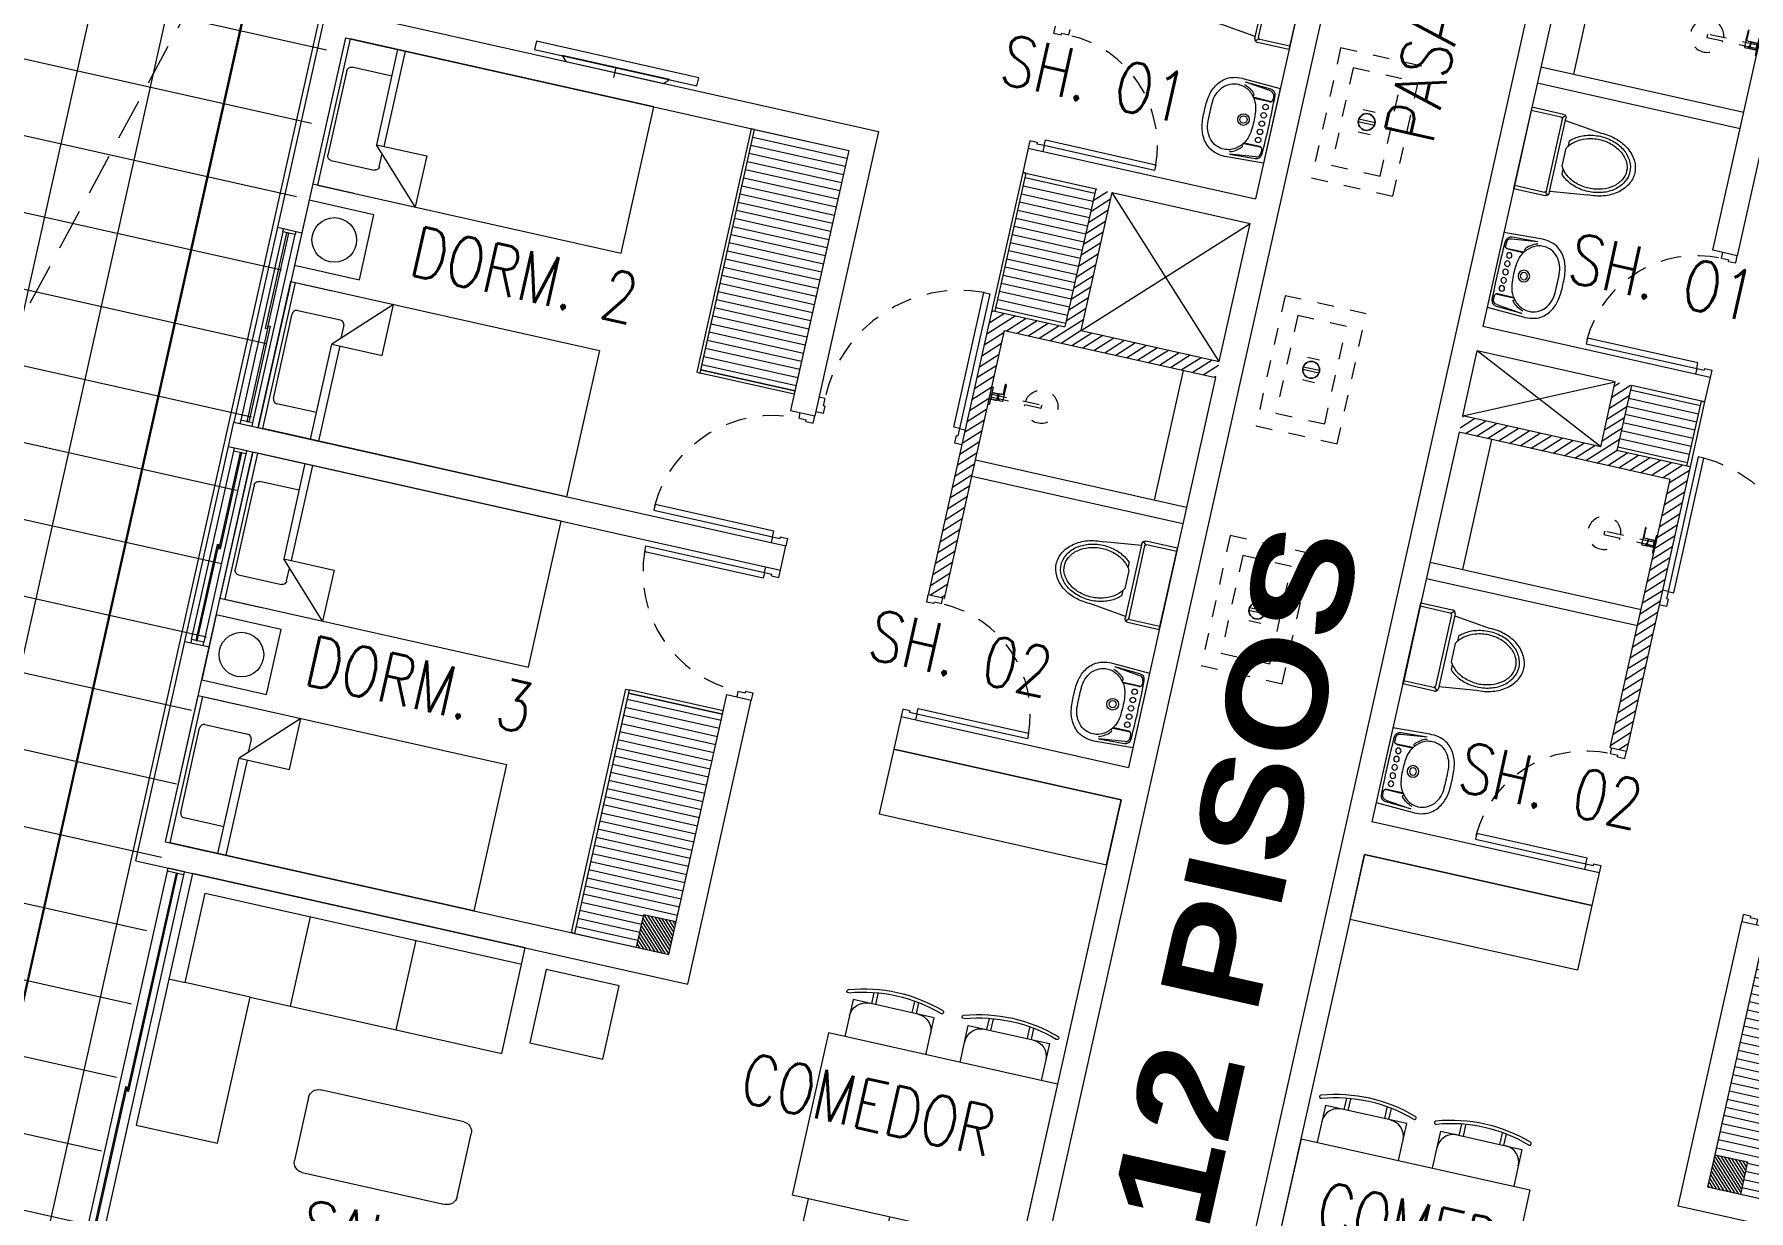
# Model space of a CAD drawing. Header units: millimetres. Extents: x 2471 to 2909, y 1327 to 1568.
# Drawn here: x 2619.27 to 2629.57, y 1478.36 to 1485.43 of the extents above; entities that cross this region are included whole.
import ezdxf
from ezdxf.xclip import XClip

# ---------------------------------------------------------------- set-up
doc = ezdxf.new("R2010")
doc.units = ezdxf.units.MM
doc.header["$XCLIPFRAME"] = 2
doc.set_wipeout_variables(frame=1)
for name, pattern in [('ACAD_ISO07W100', [3, 0, -3]), ('HIDDEN', [0.375, 0.25, -0.125]), ('HIDDEN2', [0.1875, 0.125, -0.0625])]:
    doc.linetypes.add(name, pattern=pattern)
doc.layers.get('0').update_dxf_attribs({"color": 251, "lineweight": 9})
for name, color, linetype, lineweight in [('A-ESTRUCTURA-HATCH', 251, 'Continuous', 13), ('A-HATCH', 251, 'Continuous', 13), ('A-LINEAS', 251, 'Continuous', 13), ('A-MOBILIARIO', 251, 'Continuous', 13), ('A-MURO BAJO', 251, 'Continuous', 13), ('A-MUROS', 251, 'Continuous', 13), ('A-PROYECCIONES', 251, 'HIDDEN', 13), ('A-SANITARIOS', 251, 'Continuous', 13), ('A_30_DispositivosSanit', 251, 'Continuous', 13), ('A_50_TextoAmbiente', 251, 'Continuous', 13), ('A_50_TextoSubtitulos', 251, 'Continuous', 13), ('DLP_MOBILIARIO FIJO', 251, 'Continuous', 13), ('DLP_MURO BAJO', 251, 'Continuous', 13)]:
    doc.layers.add(name, color=color, linetype=linetype, lineweight=lineweight)
doc.styles.add('R100-200', font='romans.shx', dxfattribs={"width": 0.8, "height": 0.3})
doc.styles.add('R140-200', font='ariblk.ttf', dxfattribs={"height": 0.5})

# ---------------------------------------------------------------- blocks, each defined once
blk = doc.blocks.new('EST P1')
at = {"layer": 'A-ESTRUCTURA-HATCH'}
h = blk.add_hatch(dxfattribs=at)
h.set_pattern_fill('ANSI31', color=256, scale=0.02)
h.set_pattern_definition([(45, (-226392.07709, -8188203.05961), (-0.04490128060535, 0.04490128060535), [])])
h.paths.add_polyline_path([(-3.61, 5.05), (-3.61, 4.85), (-44.785, 4.85), (-44.785, -0.15), (-46.99, -0.15), (-46.99, -11.15), (-3.61, -11.15), (-3.61, -11.4), (-47.24, -11.4), (-47.24, 0.15), (-45.035, 0.15), (-45.035, 5.05)])
h.paths.add_polyline_path([(5.876, 4.85), (5.876, 5.05), (35.53, 5.05), (35.53, 4.85)])
h.paths.add_polyline_path([(47.915, 5.05), (35.58, 5.05), (35.58, 4.85), (47.915, 4.85)])
h.paths.add_polyline_path([(51.865, 4.85), (53.376, 4.85), (53.376, 5.05), (51.865, 5.05)])
edge = h.paths.add_edge_path()
edge.add_arc((63.301, -0.15), 9.7, 360, 540)
edge.add_line((53.601, -0.15), (53.801, -0.15))
edge.add_arc((63.301, -0.15), 9.5, 0.9047, 180, ccw=False)
edge.add_line((72.799, 0), (70.351, 0))
edge.add_line((70.351, 0), (70.351, -0.15))
edge.add_line((70.351, -0.15), (73.001, -0.15))
edge = h.paths.add_edge_path()
edge.add_arc((63.301, -0.15), 3.3, 0.0009, 49.9947)
edge.add_line((65.422, 2.378), (65.422, -0.15))
edge.add_line((65.422, -0.15), (65.272, -0.15))
edge.add_line((65.272, -0.15), (65.272, 2.496))
edge.add_arc((63.301, -0.15), 3.3, 53.3166, 180)
edge.add_line((60.001, -0.15), (59.801, -0.15))
edge.add_arc((63.301, -0.15), 3.5, 2.4574, 179.9999, ccw=False)
edge.add_line((66.797, 0), (69.451, 0))
edge.add_line((69.451, 0), (69.451, -0.15))
edge.add_line((69.451, -0.15), (66.601, -0.15))
h.paths.add_polyline_path([(-3.56, -11.15), (35.53, -11.15), (35.53, -11.4), (-3.56, -11.4)])
h.paths.add_polyline_path([(35.58, -11.15), (71.88, -11.15), (71.88, -11.4), (35.58, -11.4)])
blk = doc.blocks.new('EST P2')
at = {"layer": 'A-ESTRUCTURA-HATCH'}
h = blk.add_hatch(dxfattribs=at)
h.set_pattern_fill('ANSI31', color=256, scale=0.02)
h.set_pattern_definition([(45, (-226392.07709, -8188163.05961), (-0.04490128060535, 0.04490128060535), [])])
h.paths.add_polyline_path([(-3.61, 5.05), (-3.61, 4.85), (-44.785, 4.85), (-44.785, -0.15), (-46.99, -0.15), (-46.99, -11.15), (-3.61, -11.15), (-3.61, -11.4), (-47.24, -11.4), (-47.24, 0.15), (-45.035, 0.15), (-45.035, 5.05)])
h.paths.add_polyline_path([(5.876, 4.85), (5.876, 5.05), (35.53, 5.05), (35.53, 4.85)])
h.paths.add_polyline_path([(35.58, -11.15), (71.88, -11.15), (71.88, -11.4), (35.58, -11.4)])
h.paths.add_polyline_path([(-3.56, -11.15), (35.53, -11.15), (35.53, -11.4), (-3.56, -11.4)])
edge = h.paths.add_edge_path()
edge.add_arc((63.301, -0.15), 9.7, 360, 540)
edge.add_line((53.601, -0.15), (53.801, -0.15))
edge.add_arc((63.301, -0.15), 9.5, 0, 180, ccw=False)
edge.add_line((72.801, -0.15), (73.001, -0.15))
h.paths.add_polyline_path([(47.915, 5.05), (35.58, 5.05), (35.58, 4.85), (47.915, 4.85)])
edge = h.paths.add_edge_path()
edge.add_arc((63.301, -0.15), 3.3, 0.0011, 49.9945)
edge.add_line((65.422, 2.378), (65.422, -0.15))
edge.add_line((65.422, -0.15), (65.272, -0.15))
edge.add_line((65.272, -0.15), (65.272, 2.496))
edge.add_arc((63.301, -0.15), 3.3, 53.3155, 179.9999)
edge.add_line((60.001, -0.15), (59.801, -0.15))
edge.add_arc((63.301, -0.15), 3.5, 0.001, 179.9999, ccw=False)
edge.add_line((66.801, -0.15), (66.601, -0.15))
edge.add_line((66.601, -0.15), (66.601, -0.15))
h.paths.add_polyline_path([(51.865, 4.85), (53.376, 4.85), (53.376, 5.05), (51.865, 5.05)])
blk = doc.blocks.new('A$C47ad906b')
at = {"linetype": 'ACAD_ISO07W100'}
blk.add_blockref('EST P1', (27.086, 53.632), dxfattribs=at)
at = {"color": 240, "true_color": 0xed1f24}
blk.add_wipeout([(-17.953, 13.782), (-20.158, 13.782), (-20.158, 2.232), (98.962, 2.231), (98.962, 7.232), (99.791, 7.232), (100.082, 13.482), (99.94, 15.138), (99.301, 17.296), (98.434, 18.891), (96.586, 20.938), (95.152, 21.928), (93.566, 22.644), (92.372, 22.975), (90.382, 23.182), (88.359, 22.968), (87.111, 22.613), (85.586, 21.913), (83.907, 20.704), (82.686, 19.386), (82.194, 18.682), (75.147, 18.682), (75.147, 19.132), (74.547, 19.132), (74.547, 18.682), (70.672, 18.682), (70.672, 19.132), (70.072, 19.132), (70.072, 18.682), (59.808, 18.682), (59.808, 19.531), (55.858, 19.531), (55.858, 18.682), (37.392, 18.682), (9.602, 18.682), (9.602, 19.131), (9.002, 19.131), (9.002, 18.682), (7.657, 18.682), (7.657, 19.532), (3.707, 19.532), (3.707, 18.682), (-19.193, 18.682), (-19.193, 18.482), (-17.953, 18.482)], dxfattribs=at)
blk.add_blockref('EST P2', (27.086, 13.632))
blk = doc.blocks.new('*U843')
for p, q in [((0.01, 0.855), (0.01, 0.9)), ((0.055, 0.855), (0.01, 0.855)), ((0.1, 0.865), (0.055, 0.865)), ((0.055, 0.855), (0.055, 0.865)), ((0.1, 0.865), (0.1, 0.9)), ((0.055, 0.045), (0.01, 0.045)), ((0.01, 0.045), (0.01, 0)), ((0.055, 0.045), (0.055, 0.035)), ((0.1, 0.035), (0.055, 0.035)), ((0.1, 0.035), (0.1, 0))]:
    blk.add_line(p, q)
blk.add_lwpolyline([(0.93, 0.07), (0.93, 0.035), (0.1, 0.035), (0.1, 0.07)], close=True)
at = {"color": 7, "linetype": 'HIDDEN2'}
blk.add_arc((0.1, 0.034), 0.831, 2.2301, 89.9672, dxfattribs=at)
blk = doc.blocks.new('ducha marsano')
at = {"linetype": 'HIDDEN2', "ltscale": 0.5, "extrusion": (-4.9425e-10, -7.91123e-10, -1)}
for p, q in [((-0.01, 0), (0.01, 0)), ((0.01, 0), (0.01, -0.316)), ((-0.02, -0.08), (-0.02, -0.06)), ((0.021, -0.082), (-0.019, -0.082)), ((-0.015, -0.058), (-0.016, -0.058)), ((-0.01, -0.316), (-0.01, 0)), ((0.022, -0.052), (0, -0.052)), ((0.025, -0.082), (0.021, -0.082)), ((0.022, -0.052), (0.022, -0.063)), ((0.022, -0.068), (0.022, -0.077)), ((0.022, -0.077), (0.025, -0.077)), ((0.025, -0.077), (0.077, -0.077)), ((0.077, -0.082), (0.025, -0.082)), ((0.077, -0.077), (0.082, -0.077)), ((0.082, -0.082), (0.077, -0.082)), ((0.082, -0.077), (0.084, -0.077)), ((0.082, -0.077), (0.082, -0.077)), ((0.084, -0.082), (0.082, -0.082)), ((0.082, -0.082), (0.082, -0.082)), ((0.086, -0.078), (0.086, -0.08)), ((0.01, -0.316), (-0.01, -0.316))]:
    blk.add_line(p, q, dxfattribs=at)
for centre, radius, start, end in [((0.019, -0.08), 0.0015, 270, 360), ((0, -0.046), 0.02, 323.9581, 354.9298), ((0, -0.046), 0.02, 185.0702, 195.2705), ((-0.084, -0.078), 0.0015, 90, 180), ((-0.084, -0.08), 0.0015, 180, 270), ((0, -0.316), 0.1, 95.7392, 84.2608)]:
    blk.add_arc(centre, radius, start, end, dxfattribs=at)
at = {"linetype": 'HIDDEN2', "ltscale": 0.5, "extrusion": (-4.94252e-10, -7.91124e-10, -1)}
blk.add_ellipse((0, -0.052), major_axis=(-0.0225, -0.0095), ratio=0.001448, start_param=0.425436, end_param=1.567366, dxfattribs=at)
at = {"linetype": 'HIDDEN2', "ltscale": 0.5}
for points, degree in [([(-0.031, 0), (0, 0), (0.03, 0)], 2), ([(0.03, 0), (0.041, 0), (0.052, 0)], 2), ([(0.052, 0), (0.052, -0.004), (0.052, -0.008)], 2), ([(-0.053, 0), (-0.053, -0.004), (-0.053, -0.008)], 2), ([(-0.053, 0), (-0.042, 0), (-0.031, 0)], 2), ([(-0.053, -0.008), (-0.053, -0.008), (-0.053, -0.008)], 2), ([(0.03, -0.008), (0, -0.008), (-0.031, -0.008)], 2), ([(-0.022, -0.008), (-0.022, -0.009), (-0.022, -0.011)], 2), ([(-0.021, -0.011), (-0.007, -0.011), (0.007, -0.011), (0.021, -0.011)], 3), ([(-0.02, -0.011), (-0.02, -0.029), (-0.02, -0.048)], 2), ([(-0.02, -0.048), (0, -0.048), (0.02, -0.048)], 2), ([(0.02, -0.011), (0.02, -0.029), (0.02, -0.048)], 2), ([(0.022, -0.008), (0.022, -0.009), (0.022, -0.011)], 2)]:
    blk.add_open_spline(points, degree=degree, dxfattribs=at)
for points, weights in [([(-0.053, -0.008), (-0.053, -0.008), (-0.053, -0.008)], [1, 0.990847086912, 0.982266230892]), ([(-0.052, -0.008), (-0.053, -0.008), (-0.053, -0.008)], [1, 0.707106781193, 1]), ([(-0.022, -0.011), (-0.022, -0.011), (-0.021, -0.011)], [1, 0.70710678154, 1]), ([(-0.02, -0.048), (-0.02, -0.048), (-0.02, -0.048)], [1, 0.707106780138, 1]), ([(0.02, -0.048), (0.02, -0.048), (0.02, -0.048)], [1, 0.707106779703, 1]), ([(0.021, -0.011), (0.021, -0.011), (0.021, -0.011)], [1, 0.992411795776, 1]), ([(0.052, -0.008), (0.052, -0.008), (0.052, -0.008)], [1, 0.992411795771, 1])]:
    blk.add_rational_spline(points, weights, degree=2, dxfattribs=at)
for points, knots in [([(-0.031, -0.008), (-0.033, -0.008), (-0.037, -0.008), (-0.042, -0.008), (-0.046, -0.008), (-0.049, -0.008), (-0.051, -0.008), (-0.052, -0.008), (-0.052, -0.008)], [0, 0, 0, 0, 8.104572, 12.495263, 16.885954, 21.276645, 25.667336, 33.771908, 33.771908, 33.771908, 33.771908]), ([(0.022, -0.068), (0.022, -0.068), (0.022, -0.068), (0.022, -0.068), (0.022, -0.068), (0.022, -0.067), (0.022, -0.067), (0.022, -0.066), (0.022, -0.066), (0.022, -0.065), (0.022, -0.065), (0.022, -0.064), (0.022, -0.064), (0.022, -0.063), (0.022, -0.063), (0.022, -0.063), (0.022, -0.063), (0.022, -0.063)], [0.4148436, 0.4148436, 0.4148436, 0.4148436, 0.5185541, 0.5185541, 0.6222645, 0.6222645, 0.7259759, 0.7259759, 0.8296873, 0.8296873, 0.9333987, 0.9333987, 1.03711, 1.03711, 1.1408205, 1.1408205, 1.2445309, 1.2445309, 1.2445309, 1.2445309]), ([(0.052, -0.008), (0.052, -0.008), (0.051, -0.008), (0.049, -0.008), (0.046, -0.008), (0.042, -0.008), (0.037, -0.008), (0.033, -0.008), (0.03, -0.008)], [0, 0, 0, 0, 8.104572, 12.495263, 16.885954, 21.276645, 25.667336, 33.771908, 33.771908, 33.771908, 33.771908])]:
    blk.add_open_spline(points, degree=3, knots=knots, dxfattribs=at)
for points, weights, degree, knots in [([(0.021, -0.011), (0.021, -0.011), (0.021, -0.011), (0.021, -0.011), (0.021, -0.011), (0.022, -0.011), (0.022, -0.011)], [0.918641037743, 0.918640949346, 0.918640860949, 0.918640772552, 0.789223156395, 0.789223156395, 0.918640772552], 3, [0.1238988, 0.1238988, 0.1238988, 0.1238988, 0.1238993, 0.1238993, 0.1238993, 0.78603, 0.78603, 0.78603, 0.78603]), ([(0.052, -0.008), (0.052, -0.008), (0.052, -0.008), (0.052, -0.008), (0.052, -0.008)], [0.918641037749, 0.918640905153, 0.918640772558, 0.724517853988, 0.918640772558], 2, [0.1238988, 0.1238988, 0.1238988, 0.1238993, 0.1238993, 0.7860311, 0.7860311, 0.7860311])]:
    blk.add_rational_spline(points, weights, degree=degree, knots=knots, dxfattribs=at)
blk = doc.blocks.new('*U828')
for p, q in [((0.01, 0.705), (0.01, 0.75)), ((0.1, 0.715), (0.1, 0.75)), ((0.055, 0.705), (0.01, 0.705)), ((0.1, 0.715), (0.055, 0.715)), ((0.055, 0.705), (0.055, 0.715)), ((0.055, 0.045), (0.01, 0.045)), ((0.01, 0.045), (0.01, 0)), ((0.055, 0.045), (0.055, 0.035)), ((0.1, 0.035), (0.055, 0.035)), ((0.1, 0.035), (0.1, 0))]:
    blk.add_line(p, q)
blk.add_lwpolyline([(0.78, 0.07), (0.78, 0.035), (0.1, 0.035), (0.1, 0.07)], close=True)
at = {"color": 7, "linetype": 'HIDDEN2'}
blk.add_arc((0.1, 0.034), 0.681, 2.2301, 89.9672, dxfattribs=at)
blk = doc.blocks.new('SIFON JET_PLANTA')
blk.add_wipeout([(0, -0.25), (-0.195, -0.25), (-0.2, -0.249), (-0.203, -0.248), (-0.203, -0.248), (-0.207, -0.246), (-0.207, -0.246), (-0.209, -0.244), (-0.209, -0.244), (-0.209, -0.244), (-0.211, -0.242), (-0.211, -0.242), (-0.211, -0.242), (-0.213, -0.239), (-0.213, -0.239), (-0.214, -0.237), (-0.214, -0.237), (-0.215, -0.233), (-0.215, -0.23), (-0.215, -0.227), (-0.215, -0.218), (-0.44, -0.19), (-0.443, -0.19), (-0.447, -0.19), (-0.449, -0.19), (-0.452, -0.19), (-0.455, -0.19), (-0.457, -0.19), (-0.459, -0.189), (-0.462, -0.189), (-0.464, -0.189), (-0.465, -0.189), (-0.465, -0.189), (-0.469, -0.189), (-0.473, -0.188), (-0.476, -0.188), (-0.478, -0.188), (-0.481, -0.187), (-0.482, -0.187), (-0.486, -0.187), (-0.488, -0.186), (-0.492, -0.186), (-0.494, -0.186), (-0.495, -0.185), (-0.497, -0.185), (-0.497, -0.185), (-0.502, -0.184), (-0.507, -0.183), (-0.509, -0.183), (-0.512, -0.182), (-0.515, -0.181), (-0.518, -0.181), (-0.522, -0.18), (-0.524, -0.179), (-0.527, -0.178), (-0.527, -0.178), (-0.53, -0.178), (-0.532, -0.177), (-0.535, -0.176), (-0.538, -0.175), (-0.538, -0.175), (-0.541, -0.174), (-0.543, -0.173), (-0.545, -0.173), (-0.546, -0.172), (-0.549, -0.171), (-0.551, -0.171), (-0.554, -0.169), (-0.557, -0.168), (-0.56, -0.167), (-0.561, -0.166), (-0.564, -0.165), (-0.566, -0.164), (-0.568, -0.164), (-0.57, -0.163), (-0.574, -0.161), (-0.576, -0.16), (-0.578, -0.159), (-0.583, -0.156), (-0.587, -0.154), (-0.59, -0.152), (-0.592, -0.151), (-0.594, -0.15), (-0.595, -0.149), (-0.596, -0.148), (-0.599, -0.147), (-0.6, -0.146), (-0.602, -0.145), (-0.604, -0.143), (-0.606, -0.142), (-0.607, -0.141), (-0.609, -0.14), (-0.612, -0.138), (-0.614, -0.136), (-0.615, -0.135), (-0.617, -0.134), (-0.618, -0.133), (-0.619, -0.132), (-0.62, -0.132), (-0.621, -0.131), (-0.622, -0.13), (-0.623, -0.129), (-0.625, -0.128), (-0.625, -0.128), (-0.626, -0.127), (-0.628, -0.125), (-0.629, -0.124), (-0.63, -0.123), (-0.632, -0.122), (-0.632, -0.122), (-0.634, -0.12), (-0.635, -0.119), (-0.635, -0.119), (-0.638, -0.116), (-0.64, -0.114), (-0.646, -0.107), (-0.649, -0.103), (-0.655, -0.096), (-0.66, -0.09), (-0.662, -0.086), (-0.665, -0.083), (-0.668, -0.077), (-0.671, -0.073), (-0.672, -0.07), (-0.675, -0.064), (-0.677, -0.06), (-0.678, -0.058), (-0.679, -0.055), (-0.68, -0.052), (-0.681, -0.049), (-0.683, -0.046), (-0.684, -0.042), (-0.685, -0.036), (-0.686, -0.032), (-0.687, -0.03), (-0.688, -0.026), (-0.688, -0.023), (-0.689, -0.016), (-0.69, -0.011), (-0.69, -0.007), (-0.69, 0), (-0.69, 0.004), (-0.69, 0.01), (-0.689, 0.014), (-0.689, 0.019), (-0.688, 0.024), (-0.688, 0.024), (-0.687, 0.028), (-0.687, 0.031), (-0.685, 0.036), (-0.685, 0.036), (-0.684, 0.042), (-0.684, 0.042), (-0.682, 0.048), (-0.68, 0.052), (-0.679, 0.055), (-0.678, 0.058), (-0.674, 0.066), (-0.674, 0.066), (-0.672, 0.07), (-0.671, 0.073), (-0.669, 0.076), (-0.667, 0.078), (-0.665, 0.082), (-0.663, 0.085), (-0.661, 0.088), (-0.657, 0.094), (-0.657, 0.094), (-0.653, 0.098), (-0.653, 0.098), (-0.65, 0.102), (-0.645, 0.108), (-0.639, 0.115), (-0.633, 0.121), (-0.63, 0.123), (-0.625, 0.128), (-0.621, 0.131), (-0.617, 0.134), (-0.611, 0.139), (-0.606, 0.142), (-0.6, 0.146), (-0.596, 0.148), (-0.591, 0.152), (-0.586, 0.154), (-0.579, 0.158), (-0.569, 0.163), (-0.552, 0.17), (-0.546, 0.172), (-0.538, 0.175), (-0.535, 0.176), (-0.526, 0.178), (-0.522, 0.18), (-0.515, 0.181), (-0.508, 0.183), (-0.502, 0.184), (-0.486, 0.187), (-0.476, 0.188), (-0.473, 0.188), (-0.464, 0.189), (-0.455, 0.19), (-0.449, 0.19), (-0.44, 0.19), (-0.432, 0.191), (-0.215, 0.218), (-0.215, 0.223), (-0.215, 0.228), (-0.215, 0.232), (-0.214, 0.236), (-0.213, 0.239), (-0.211, 0.242), (-0.209, 0.244), (-0.208, 0.245), (-0.205, 0.247), (-0.201, 0.249), (-0.195, 0.25), (-0.195, 0.25), (-0.161, 0.25), (-0.098, 0.25), (-0.032, 0.25), (0, 0.25)])
for p, q in [((-0.215, 0.218), (-0.44, 0.19)), ((-0.215, -0.23), (-0.215, 0.23)), ((-0.209, 0.244), (-0.192, 0.227)), ((-0.195, 0.25), (0, 0.25)), ((-0.195, -0.22), (-0.195, 0.22)), ((-0.185, 0.23), (0, 0.23)), ((0, 0.25), (0, -0.25)), ((-0.265, 0.072), (-0.265, 0.103)), ((-0.255, -0.056), (-0.255, 0.056)), ((-0.265, -0.103), (-0.265, -0.072)), ((-0.215, -0.218), (-0.44, -0.19)), ((-0.209, -0.244), (-0.192, -0.227)), ((0, -0.25), (-0.195, -0.25)), ((0, -0.23), (-0.185, -0.23))]:
    blk.add_line(p, q)
for points in [[(-0.44, 0.19, 0.076393), (-0.538, 0.175, 0.086437), (-0.617, 0.134, 0.105872), (-0.672, 0.07, 0.125404), (-0.69, 0, 0.125404), (-0.672, -0.07, 0.105872), (-0.617, -0.134, 0.086437), (-0.538, -0.175, 0.076393), (-0.44, -0.19, 0.076393)], [(-0.265, 0.103, 0.0362), (-0.284, 0.12, 0.08725), (-0.353, 0.156, 0.077598), (-0.44, 0.17, 0.077598), (-0.527, 0.156, 0.08725), (-0.596, 0.12, 0.105601), (-0.644, 0.063, 0.12364), (-0.66, 0, 0.12364), (-0.644, -0.063, 0.105601), (-0.596, -0.12, 0.08725), (-0.527, -0.156, 0.077598), (-0.44, -0.17, 0.077598)], [(-0.255, 0.056, 0.100268), (-0.297, 0.104, 0.08725), (-0.36, 0.137, 0.077598), (-0.44, 0.15, 0.077598), (-0.52, 0.137, 0.08725), (-0.583, 0.104, 0.105601), (-0.627, 0.053, 0.12364), (-0.64, 0, 0.12364), (-0.627, -0.053, 0.105601), (-0.583, -0.104, 0.08725), (-0.52, -0.137, 0.077598), (-0.44, -0.15, 0.077598)], [(-0.44, -0.15, 0.077598), (-0.36, -0.137, 0.08725), (-0.297, -0.104, 0.100268), (-0.255, -0.056, 0.12364)], [(-0.44, -0.17, 0.077598), (-0.353, -0.156, 0.08725), (-0.284, -0.12, 0.0362), (-0.265, -0.103, 0.12364)]]:
    blk.add_lwpolyline(points, format="xyb")
for centre, radius, start, end in [((-0.195, 0.23), 0.02, 90, 180), ((-0.185, 0.22), 0.01, 90, 180), ((-0.195, -0.23), 0.02, 180, 270), ((-0.185, -0.22), 0.01, 180, 270)]:
    blk.add_arc(centre, radius, start, end)
blk = doc.blocks.new('BOWL-ITALGRIF_VARADERO_01')
for p, q in [((-0.203, -0.197), (-0.221, -0.038)), ((0.203, -0.197), (0.221, -0.038)), ((-0.14, -0.208), (-0.142, -0.108)), ((-0.137, -0.205), (-0.137, -0.112)), ((0.138, -0.205), (0.138, -0.112)), ((0.14, -0.208), (0.142, -0.108)), ((-0.175, -0.222), (-0.154, -0.222)), ((0.175, -0.222), (0.154, -0.222))]:
    blk.add_line(p, q)
for points in [[(-0.092, 0.159, -0.02989), (-0.046, 0.165, -0.007822), (0.046, 0.165, -0.02989), (0.092, 0.159, -0.091737), (0.16, 0.134, -0.112496), (0.218, 0.079, -0.147885), (0.24, -0.026), (0.23, -0.25), (-0.23, -0.25), (-0.24, -0.026, -0.147885), (-0.218, 0.079, -0.112496), (-0.16, 0.134, -0.091737)], [(-0.05, -0.136, -0.062677), (-0.105, -0.125, -0.110639), (-0.158, -0.091, -0.120976), (-0.195, -0.034, -0.061198), (-0.2, 0, -0.21707), (-0.159, 0.092, -0.174983), (-0.055, 0.13, -0.010618), (0, 0.131, -0.010618), (0.055, 0.13, -0.174983), (0.159, 0.092, -0.21707), (0.2, 0, -0.061198), (0.195, -0.034, -0.120976), (0.158, -0.091, -0.110639), (0.105, -0.125, -0.062677), (0.05, -0.136, -0.017583), (0, -0.138, -0.017583)]]:
    blk.add_lwpolyline(points, format="xyb", close=True)
for points in [[(-0.222, -0.038), (-0.214, -0.195, 0.390823), (-0.181, -0.229, 0.017524), (0.181, -0.229, 0.390823), (0.214, -0.195), (0.222, -0.038)], [(-0.207, -0.035, 0.005), (-0.206, -0.038, 0.121292), (-0.166, -0.1, 0.007977), (-0.162, -0.103)], [(0.207, -0.035, -0.005), (0.206, -0.038, -0.121292), (0.166, -0.1, -0.007977), (0.162, -0.103)]]:
    blk.add_lwpolyline(points, format="xyb")
for centre, radius in [((0, -0.075), 0.035), ((0, -0.075), 0.0215), ((-0.101, -0.188), 0.0165), ((-0.051, -0.188), 0.0165), ((0, -0.188), 0.0165), ((0.051, -0.188), 0.0165), ((0.102, -0.188), 0.0165)]:
    blk.add_circle(centre, radius)
for centre, radius, start, end in [((-0.158, -0.099), 0.006, 226.6431, 46.6431), ((0.158, -0.099), 0.006, 133.3569, 313.3569), ((-0.175, -0.194), 0.028, 186.3111, 270), ((-0.154, -0.205), 0.017, 270, 0), ((-0.14, -0.108), 0.002, 54.3619, 181.1374), ((-0.135, -0.112), 0.002, 56.7109, 180), ((0.105, -0.125), 9.094947017729287e-16, 0, 217.6714), ((0.136, -0.112), 0.002, 0, 123.2891), ((0.155, -0.205), 0.017, 180, 270), ((0.14, -0.108), 0.002, 358.8626, 125.6381), ((0.175, -0.194), 0.028, 270, 353.6889), ((-0.154, -0.208), 0.014, 270, 1.1374), ((0.154, -0.208), 0.014, 178.8626, 270)]:
    blk.add_arc(centre, radius, start, end)
blk = doc.blocks.new('A$C72FD42DB')
for p, q in [((0.057, 1.356), (0.057, 1.356)), ((0.325, 1.41), (1.325, 1.41)), ((0.325, 0), (0.325, 1.41)), ((1.325, 0), (1.325, 1.41)), ((1.594, 1.356), (1.594, 1.356)), ((0.098, 0.81), (0.098, 1.31)), ((0.098, 1.31), (0.325, 1.31)), ((1.553, 1.31), (1.325, 1.31)), ((1.553, 0.81), (1.553, 1.31)), ((0.029, 1.197), (0.098, 1.197)), ((0.029, 1.172), (0.098, 1.172)), ((1.622, 1.197), (1.553, 1.197)), ((1.622, 1.172), (1.553, 1.172)), ((0.029, 0.947), (0.098, 0.947)), ((1.622, 0.947), (1.553, 0.947)), ((0.029, 0.922), (0.098, 0.922)), ((1.622, 0.922), (1.553, 0.922)), ((0.057, 0.763), (0.057, 0.763)), ((0.325, 0.81), (0.098, 0.81)), ((1.325, 0.81), (1.553, 0.81)), ((1.594, 0.763), (1.594, 0.763)), ((0.057, 0.647), (0.057, 0.647)), ((1.594, 0.647), (1.594, 0.647)), ((0.098, 0.6), (0.098, 0.1)), ((0.325, 0.6), (0.098, 0.6)), ((1.325, 0.6), (1.553, 0.6)), ((1.553, 0.6), (1.553, 0.1)), ((0.029, 0.488), (0.098, 0.488)), ((0.029, 0.463), (0.098, 0.463)), ((1.622, 0.488), (1.553, 0.488)), ((1.622, 0.463), (1.553, 0.463)), ((0.029, 0.238), (0.098, 0.238)), ((0.029, 0.213), (0.098, 0.213)), ((1.622, 0.238), (1.553, 0.238)), ((1.622, 0.213), (1.553, 0.213)), ((0.057, 0.054), (0.057, 0.054)), ((0.098, 0.1), (0.325, 0.1)), ((1.553, 0.1), (1.325, 0.1)), ((1.594, 0.054), (1.594, 0.054)), ((0.325, 0), (1.325, 0))]:
    blk.add_line(p, q)
for centre, radius, start, end in [((0.93, 1.06), 0.932, 161.8381, 198.1619), ((0.93, 1.06), 0.912, 161.8381, 198.1619), ((0.054, 1.347), 0.01, 71.2164, 161.8381), ((0.054, 1.347), 0.01, 341.8381, 71.2164), ((1.597, 1.347), 0.01, 108.7836, 198.1619), ((0.721, 1.06), 0.912, 341.8381, 18.1619), ((1.597, 1.347), 0.01, 18.1619, 108.7836), ((0.721, 1.06), 0.932, 341.8381, 18.1619), ((0.198, 1.21), 0.1, 90, 180), ((1.453, 1.21), 0.1, 0, 90), ((0.198, 0.91), 0.1, 180, 270), ((1.453, 0.91), 0.1, 270, 0), ((0.054, 0.772), 0.01, 198.1619, 288.7836), ((0.054, 0.772), 0.01, 288.7836, 18.1619), ((1.597, 0.772), 0.01, 161.8381, 251.2164), ((1.597, 0.772), 0.01, 251.2164, 341.8381), ((0.93, 0.35), 0.932, 161.8381, 198.1619), ((0.93, 0.35), 0.912, 161.8381, 198.1619), ((0.054, 0.638), 0.01, 71.2164, 161.8381), ((0.054, 0.638), 0.01, 341.8381, 71.2164), ((1.597, 0.638), 0.01, 108.7836, 198.1619), ((0.721, 0.35), 0.912, 341.8381, 18.1619), ((1.597, 0.638), 0.01, 18.1619, 108.7836), ((0.721, 0.35), 0.932, 341.8381, 18.1619), ((0.198, 0.5), 0.1, 90, 180), ((1.453, 0.5), 0.1, 0, 90), ((0.198, 0.2), 0.1, 180, 270), ((1.453, 0.2), 0.1, 270, 0), ((0.054, 0.063), 0.01, 198.1619, 288.7836), ((0.054, 0.063), 0.01, 288.7836, 18.1619), ((1.597, 0.063), 0.01, 161.8381, 251.2164), ((1.597, 0.063), 0.01, 251.2164, 341.8381)]:
    blk.add_arc(centre, radius, start, end)
blk = doc.blocks.new('*U844')
for p, q in [((0.01, 0.755), (0.01, 0.8)), ((0.055, 0.755), (0.01, 0.755)), ((0.1, 0.765), (0.055, 0.765)), ((0.055, 0.755), (0.055, 0.765)), ((0.1, 0.765), (0.1, 0.8)), ((0.055, 0.045), (0.01, 0.045)), ((0.01, 0.045), (0.01, 0)), ((0.055, 0.045), (0.055, 0.035)), ((0.1, 0.035), (0.055, 0.035)), ((0.1, 0.035), (0.1, 0))]:
    blk.add_line(p, q)
blk.add_lwpolyline([(0.83, 0.07), (0.83, 0.035), (0.1, 0.035), (0.1, 0.07)], close=True)
at = {"color": 7, "linetype": 'HIDDEN2'}
blk.add_arc((0.1, 0.034), 0.731, 2.2301, 89.9672, dxfattribs=at)
blk = doc.blocks.new('1 PLAZA')
for p, q in [((-0.45, 0), (0.45, 0)), ((-0.45, 0), (-0.45, -0.255)), ((0.45, 0), (0.45, -0.255)), ((-0.286, -0.322), (-0.286, -0.078)), ((-0.259, -0.051), (0.262, -0.051)), ((0.289, -0.078), (0.289, -0.342)), ((-0.45, -0.322), (0.136, -0.322)), ((0.136, -0.371), (-0.45, -0.371)), ((0.45, -0.632), (0.136, -0.322)), ((0.136, -0.322), (0.136, -0.632)), ((0.262, -0.368), (0.183, -0.368)), ((0.136, -0.632), (0.45, -0.632))]:
    blk.add_line(p, q)
blk.add_lwpolyline([(-0.45, -1.9), (-0.45, -0.029), (0.45, -0.029), (0.45, -1.9)], close=True)
for centre, start, end in [((-0.259, -0.078), 90, 180), ((0.262, -0.078), 0, 90), ((0.262, -0.342), 270, 0)]:
    blk.add_arc(centre, 0.0267, start, end)
blk = doc.blocks.new('VELADOR')
blk.add_lwpolyline([(0, 0.4), (0, 0), (0.4, 0), (0.4, 0.4)], close=True)
blk.add_circle((0.2, 0.2), 0.134)
blk = doc.blocks.new('A$C4BFA03A9')
for points in [[(0.06, -0.5), (0.11, -0.5), (0.11, 0.5), (0.06, 0.5)], [(0.03, -0.3), (0.06, -0.33), (0.06, 0.33), (0.03, 0.3)]]:
    blk.add_lwpolyline(points, close=True)
at = {"layer": 'A-PROYECCIONES', "ltscale": 0.15}
blk.add_line((0.06, 0), (0, 0), dxfattribs=at)
blk = doc.blocks.new('VP.120')
at = {"layer": 'A-MURO BAJO'}
for p, q in [((0, 0), (1.2, 0)), ((0, -0.15), (1.2, -0.15))]:
    blk.add_line(p, q, dxfattribs=at)
at = {"layer": 'DLP_MOBILIARIO FIJO', "color": 251}
for p, q in [((0.02, -0.038), (1.18, -0.038)), ((1.18, -0.113), (0.02, -0.113))]:
    blk.add_line(p, q, dxfattribs=at)
at = {"layer": 'DLP_MOBILIARIO FIJO', "color": 6}
for points in [[(0, -0.113), (0.02, -0.113), (0.02, -0.038), (0, -0.038)], [(1.2, -0.113), (1.18, -0.113), (1.18, -0.038), (1.2, -0.038)]]:
    blk.add_lwpolyline(points, close=True, dxfattribs=at)
at = {"layer": 'DLP_MOBILIARIO FIJO', "elevation": 0}
for points in [[(0.61, -0.063), (0.02, -0.063), (0.02, -0.073), (0.61, -0.073)], [(0.59, -0.088), (1.18, -0.088), (1.18, -0.078), (0.59, -0.078)]]:
    blk.add_lwpolyline(points, close=True, dxfattribs=at)
blk = doc.blocks.new('SOFA SEC')
for p, q in [((0, 0.65), (0.1, 0.65)), ((0.1, 0.65), (0.1, 0.1)), ((0.5, 0.65), (0.1, 0.65)), ((0.75, 0.65), (0.75, 0.1)), ((1.4, 0.65), (1.4, 0.1)), ((0.1, 0.1), (2.05, 0.1))]:
    blk.add_line(p, q)
blk.add_lwpolyline([(0.5, 1.55), (0.5, 0.65), (2.05, 0.65), (2.05, 0), (0, 0), (0, 1.55)], close=True)
blk = doc.blocks.new('MESA CENTRO')
for p, q in [((-0.194, 0), (0.194, 0)), ((-0.254, -0.942), (-0.254, -0.06)), ((0.254, -0.06), (0.254, -0.942)), ((0.194, -1.002), (-0.194, -1.002))]:
    blk.add_line(p, q)
for centre, start, end in [((-0.194, -0.06), 90, 180), ((0.194, -0.06), 0, 90), ((-0.194, -0.942), 180, 270), ((0.194, -0.942), 270, 0)]:
    blk.add_arc(centre, 0.06, start, end)
blk = doc.blocks.new('TF_P1')
h = blk.add_hatch()
h.set_pattern_fill('ANSI31', color=8, scale=0.015, angle=90)
h.set_pattern_definition([(135, (-3e-09, -24.999965), (-0.03367596, -0.03367596), [])])
h.paths.add_polyline_path([(4.8, 4.05), (4.7, 4.05), (4.7, 3.25), (4.65, 3.25), (4.65, 3.15), (4.8, 3.15)])
h.paths.add_polyline_path([(4.45, 3.25), (4.35, 3.25), (4.35, 4.05), (4.25, 4.05), (4.25, 3.15), (4.45, 3.15)])
h.paths.add_polyline_path([(4.45, 5.1), (4.25, 5.1), (4.25, 4.2), (4.35, 4.2), (4.35, 5), (4.45, 5)])
h.paths.add_polyline_path([(4.8, 5.1), (4.65, 5.1), (4.65, 5), (4.7, 5), (4.7, 4.2), (4.8, 4.2)])
h.paths.add_polyline_path([(45.35, 5), (45.4, 5), (45.4, 5.1), (45.25, 5.1), (45.25, 4.2), (45.35, 4.2)])
h.paths.add_polyline_path([(45.35, 4.05), (45.25, 4.05), (45.25, 3.15), (45.4, 3.15), (45.4, 3.25), (45.35, 3.25)])
h.paths.add_polyline_path([(45.8, 4.05), (45.7, 4.05), (45.7, 3.25), (45.6, 3.25), (45.6, 3.15), (45.8, 3.15)])
h.paths.add_polyline_path([(45.8, 5.1), (45.6, 5.1), (45.6, 5), (45.7, 5), (45.7, 4.2), (45.8, 4.2)])
h.paths.add_polyline_path([(30.85, 6.175), (32.5, 6.175), (32.5, 6.275), (30.75, 6.275), (30.75, 6.255), (30.75, 5.825), (30.35, 5.825), (30.35, 5.725), (30.75, 5.725), (30.75, 4.875), (30.85, 4.875)])
h.paths.add_polyline_path([(30.85, 3.375), (30.75, 3.375), (30.75, 2.525), (29.9, 2.525), (29.9, 2.425), (30.75, 2.425), (30.75, 1.975), (32.5, 1.975), (32.5, 2.075), (30.85, 2.075)])
h.paths.add_polyline_path([(19.3, 2.425), (20.15, 2.425), (20.15, 2.525), (19.3, 2.525), (19.3, 3.375), (19.2, 3.375), (19.2, 2.075), (17.55, 2.075), (17.55, 1.975), (19.3, 1.975), (19.3, 1.995)])
h.paths.add_polyline_path([(19.3, 6.275), (17.55, 6.275), (17.55, 6.175), (19.2, 6.175), (19.2, 4.875), (19.3, 4.875), (19.3, 5.725), (19.7, 5.725), (19.7, 5.825), (19.3, 5.825)])
at = {"layer": 'A-HATCH'}
h = blk.add_hatch(dxfattribs=at)
h.set_pattern_fill('ANSI31', color=8, scale=0.005)
h.set_pattern_definition([(45, (8.629694, -43.236664), (-0.01122532, 0.01122532), [])])
h.paths.add_polyline_path([(34.95, 7.525), (34.75, 7.525), (34.75, 7.325), (34.95, 7.325)])
h = blk.add_hatch(dxfattribs=at)
h.set_pattern_fill('ANSI31', color=8, scale=0.005)
h.set_pattern_definition([(45, (66.479692, -96.369531), (-0.0112253202, 0.0112253202), [])])
h.paths.add_polyline_path([(34.95, 0.725), (34.75, 0.725), (34.75, 0.925), (34.95, 0.925)])
at = {"layer": 'DLP_MOBILIARIO FIJO'}
h = blk.add_hatch(dxfattribs=at)
h.set_pattern_fill('_USER', color=8, scale=0.05, angle=270, pattern_type=0)
h.set_pattern_definition([(270, (4.43, 3.179993), (0.05, -9e-18), [])])
h.paths.add_polyline_path([(34.95, 7.905), (34.95, 7.525), (34.75, 7.525), (34.75, 7.325), (33.47, 7.325), (33.47, 7.905)])
h = blk.add_hatch(dxfattribs=at)
h.set_pattern_fill('_USER', color=8, scale=0.05, angle=270, pattern_type=0)
h.set_pattern_definition([(270, (7.20001, 1.149994), (0.05, -9e-18), [])])
h.paths.add_polyline_path([(30.35, 5.825), (30.75, 5.825), (30.75, 6.255), (30.35, 6.255)])
h = blk.add_hatch(dxfattribs=at)
h.set_pattern_fill('_USER', color=8, scale=0.05, angle=450, pattern_type=0)
h.set_pattern_definition([(90, (7.20001, -1.149994), (-0.05, 2e-17), [])])
h.paths.add_polyline_path([(29.9, 2.425), (30.75, 2.425), (30.75, 1.995), (29.9, 1.995)])
h = blk.add_hatch(dxfattribs=at)
h.set_pattern_fill('_USER', color=8, scale=0.05, angle=450, pattern_type=0)
h.set_pattern_definition([(90, (6.42, -2.599994), (-0.05, 2e-17), [])])
h.paths.add_polyline_path([(30, 0.925), (31.48, 0.925), (31.48, 0.345), (30, 0.345)])
h = blk.add_hatch(dxfattribs=at)
h.set_pattern_fill('_USER', color=8, scale=0.05, angle=270, pattern_type=0)
h.set_pattern_definition([(270, (4.43, -3.179993), (0.05, -9e-18), [])])
h.paths.add_polyline_path([(33.47, 0.345), (33.47, 0.925), (34.75, 0.925), (34.75, 0.725), (34.95, 0.725), (34.95, 0.345)])
at = {"layer": 'A-LINEAS', "color": 8}
for p, q in [((30.75, 4.875, 0), (30.35, 5.725)), ((30.75, 5.725, 0), (30.35, 4.875, 0)), ((27.8, 5.075), (28.6, 5.075)), ((30.85, 5.075), (31.65, 5.075)), ((30.75, 3.375, 0), (29.9, 2.525)), ((30.75, 2.525, 0), (29.9, 3.375)), ((30.85, 3.175), (31.65, 3.175))]:
    blk.add_line(p, q, dxfattribs=at)
at = {"layer": 'A-MOBILIARIO', "color": 8, "elevation": 0}
blk.add_lwpolyline([(35.65, 0.225), (35.65, 0.675), (35.2, 0.675), (35.2, 0.225)], close=True, dxfattribs=at)
at = {"layer": 'A-MUROS', "color": 8}
for p, q in [((35.1, 10.575), (35.1, 7.175)), ((34.95, 10.425), (34.95, 7.525)), ((34.75, 7.325), (34.75, 7.525)), ((34.75, 7.525), (34.95, 7.525)), ((33.35, 7.325), (33.35, 7.175)), ((34.75, 7.325), (33.35, 7.325)), ((35.1, 7.175), (33.35, 7.175)), ((29.45, 6.275), (29.45, 6.125)), ((30.2, 6.275), (30.2, 4.875)), ((30.2, 6.275), (30.35, 6.275)), ((30.35, 6.275), (30.35, 5.825)), ((30.75, 6.275), (30.75, 5.825)), ((30.75, 6.275), (32.5, 6.275)), ((32.5, 6.175), (32.5, 6.275)), ((33.25, 6.275), (33.45, 6.275)), ((33.25, 6.275), (33.25, 4.875)), ((33.45, 6.275), (33.45, 4.875)), ((29.45, 6.125), (27.8, 6.125)), ((30.85, 6.175), (30.85, 4.875)), ((32.5, 6.175), (30.85, 6.175)), ((30.35, 5.825), (30.75, 5.825)), ((30.35, 5.725), (30.35, 4.875)), ((30.75, 5.725), (30.35, 5.725)), ((30.75, 5.725), (30.75, 4.875)), ((30.75, 4.875), (30.35, 4.875)), ((33.45, 4.875), (37, 4.875)), ((27.6, 4.725), (37, 4.725)), ((27.03, 3.525), (37, 3.525)), ((29.75, 1.975), (29.75, 3.375)), ((29.9, 2.525), (29.9, 3.375)), ((30.75, 3.375), (29.9, 3.375)), ((30.75, 2.525), (30.75, 3.375)), ((30.85, 2.075), (30.85, 3.375)), ((33.25, 1.975), (33.25, 3.375)), ((33.45, 3.375), (37, 3.375)), ((33.45, 1.975), (33.45, 3.375)), ((30.75, 2.525), (29.9, 2.525)), ((29.9, 1.975), (29.9, 2.425)), ((29.9, 2.425), (30.75, 2.425)), ((30.75, 1.975), (30.75, 2.425)), ((32.5, 2.075), (30.85, 2.075)), ((32.5, 2.075), (32.5, 1.975)), ((29.75, 1.975), (29.9, 1.975)), ((30.75, 1.975), (32.5, 1.975)), ((33.25, 1.975), (33.45, 1.975)), ((29.85, 1.075), (31.6, 1.075)), ((29.85, -2.325), (29.85, 1.075)), ((31.6, 0.925), (31.6, 1.075)), ((32.4, -2.325), (32.4, 1.075)), ((32.55, 1.075), (32.4, 1.075)), ((32.55, -2.325), (32.55, 1.075)), ((33.35, 0.925), (33.35, 1.075)), ((35.1, 1.075), (33.35, 1.075)), ((35.1, -2.325), (35.1, 1.075)), ((30, -2.175), (30, 0.925)), ((30, 0.925), (31.6, 0.925)), ((34.75, 0.925), (33.35, 0.925)), ((34.75, 0.925), (34.75, 0.725)), ((34.75, 0.725), (34.95, 0.725)), ((34.95, -2.175), (34.95, 0.725)), ((30, -2.175), (31.2, -2.175)), ((31.2, -2.325), (31.2, -2.175)), ((33.75, -2.325), (33.75, -2.175)), ((34.95, -2.175), (33.75, -2.175)), ((29.85, -2.325), (31.2, -2.325)), ((32.55, -2.325), (32.4, -2.325)), ((35.1, -2.325), (33.75, -2.325))]:
    blk.add_line(p, q, dxfattribs=at)
at = {"layer": 'DLP_MOBILIARIO FIJO', "color": 8}
for points in [[(34.95, 7.325), (33.47, 7.325), (33.47, 7.905), (34.95, 7.905)], [(34.95, 0.925), (33.47, 0.925), (33.47, 0.345), (34.95, 0.345)]]:
    blk.add_lwpolyline(points, close=True, dxfattribs=at)
at = {"layer": 'DLP_MOBILIARIO FIJO', "color": 8, "elevation": 0}
for points in [[(30.75, 6.275), (30.75, 6.255), (30.35, 6.255), (30.35, 6.275)], [(30.75, 1.975), (30.75, 1.995), (29.9, 1.995), (29.9, 1.975)], [(30, 0.925), (31.48, 0.925), (31.48, 0.345), (30, 0.345)], [(31.48, 0.925), (31.5, 0.925), (31.5, 0.345), (31.48, 0.345)], [(33.47, 0.925), (33.45, 0.925), (33.45, 0.345), (33.47, 0.345)], [(31.5, 0.325), (31.5, 0.345), (30, 0.345), (30, 0.325)], [(33.45, 0.325), (33.45, 0.345), (34.95, 0.345), (34.95, 0.325)], [(35.1, -2.025), (35.12, -2.025), (35.12, -2.125), (35.1, -2.125)], [(36.46, -2.062), (35.12, -2.062), (35.12, -2.072), (36.46, -2.072)], [(36.44, -2.087), (37.88, -2.087), (37.88, -2.077), (36.44, -2.077)]]:
    blk.add_lwpolyline(points, close=True, dxfattribs=at)
at = {"layer": 'DLP_MURO BAJO', "color": 8}
for p, q in [((28.6, 4.875), (28.6, 6.125)), ((28.7, 4.875), (28.7, 6.125)), ((31.65, 4.875), (31.65, 6.175)), ((31.75, 4.875), (31.75, 6.175)), ((31.65, 3.375, 0), (31.65, 2.075, 0)), ((31.75, 3.375, 0), (31.75, 2.075, 0)), ((35.12, -2.025, 0), (37.88, -2.025, 0)), ((37.88, -2.125, 0), (35.12, -2.125, 0))]:
    blk.add_line(p, q, dxfattribs=at)
at = {"layer": 'DLP_MURO BAJO', "color": 8, "elevation": 0}
for points in [[(33.45, 6.275), (33.85, 6.275), (33.85, 4.875), (33.45, 4.875)], [(33.45, 1.975), (33.85, 1.975), (33.85, 3.375), (33.45, 3.375)]]:
    blk.add_lwpolyline(points, close=True, dxfattribs=at)
at = {"color": 8, "xscale": -1, "rotation": 180}
blk.add_blockref('VP.120', (31.2, -2.325, 0), dxfattribs=at)
at = {"color": 8, "rotation": 180}
blk.add_blockref('VP.120', (33.75, -2.325, 0), dxfattribs=at)
at = {"layer": 'A-MOBILIARIO', "color": 8, "xscale": -1}
for name, p, rotation in [('*U844', (32.55, 7.165, 0), 270), ('*U828', (30.2, 6.285, 0), 90), ('*U828', (33.25, 6.285, 0), 90), ('A$C72FD42DB', (34.875, 3.375, 0), 180), ('*U844', (32.4, 1.085, 0), 90), ('SOFA SEC', (35.1, -1.975, 0), 270.0004328521019), ('MESA CENTRO', (36.455, 0.002, 0), 2.257911114078581e-05)]:
    blk.add_blockref(name, p, dxfattribs=dict(at, rotation=rotation))
blk.add_blockref('*U843', (31.61, 6.275), dxfattribs=at)
at = {"layer": 'A-MOBILIARIO', "color": 8}
blk.add_blockref('A$C72FD42DB', (34.875, 4.875, 0), dxfattribs=at)
for name, p, rotation in [('*U828', (29.75, 1.965, 0), 90), ('*U828', (33.25, 1.965, 0), 90), ('*U843', (31.585, 1.975, 0), 180), ('*U844', (32.55, 1.085, 0), 270), ('A$C4BFA03A9', (29.88, -0.55, 0), 180)]:
    blk.add_blockref(name, p, dxfattribs=dict(at, rotation=rotation))
at = {"layer": 'A-MOBILIARIO', "color": 8, "extrusion": (-4.49068e-08, -3.60286e-08, 1), "xscale": -1, "rotation": 180}
for p in [(30.45, -2.175, 0), (33, -2.175, 0)]:
    blk.add_blockref('1 PLAZA', p, dxfattribs=at)
at = {"layer": 'A-MOBILIARIO', "color": 8, "extrusion": (-4.49068e-08, 3.60286e-08, -1), "xscale": -1, "zscale": -1, "rotation": 180}
for name, p in [('1 PLAZA', (-31.95, -2.175, 0)), ('1 PLAZA', (-34.5, -2.175, 0)), ('VELADOR', (-31.4, -1.775, 0)), ('VELADOR', (-33.953, -1.775, 0))]:
    blk.add_blockref(name, p, dxfattribs=at)
at = {"layer": 'A-SANITARIOS', "color": 8, "extrusion": (4.9425e-10, -7.91123e-10, -1), "rotation": 7.00357340669687e-07}
for p in [(-28.2, 6.125, 0), (-31.25, 6.175, 0)]:
    blk.add_blockref('ducha marsano', p, dxfattribs=at)
at = {"layer": 'A-SANITARIOS', "color": 8, "xscale": -1}
for p in [(29.85, 5.125, 0), (32.9, 5.125, 0)]:
    blk.add_blockref('BOWL-ITALGRIF_VARADERO_01', p, dxfattribs=at)
at = {"layer": 'A-SANITARIOS', "color": 8, "rotation": 180}
for p in [(29.3, 3.125, 0), (32.9, 3.125, 0)]:
    blk.add_blockref('BOWL-ITALGRIF_VARADERO_01', p, dxfattribs=at)
at = {"layer": 'A-SANITARIOS', "color": 8, "extrusion": (4.9425e-10, 7.91123e-10, -1), "xscale": -1, "rotation": 179.9999992996422}
blk.add_blockref('ducha marsano', (-31.25, 2.075, 0), dxfattribs=at)
at = {"layer": 'A-SANITARIOS', "color": 8, "extrusion": (4.49068e-08, 3.60286e-08, 1), "xscale": -1, "rotation": 89.99999866877704}
blk.add_blockref('SIFON JET_PLANTA', (29.1, 4.875, 0), dxfattribs=at)
at = {"layer": 'A-SANITARIOS', "color": 8, "extrusion": (4.49068e-08, -3.60286e-08, -1), "xscale": -1, "zscale": -1, "rotation": 89.99999866877678}
blk.add_blockref('SIFON JET_PLANTA', (-32.15, 4.875, 0), dxfattribs=at)
at = {"layer": 'A-SANITARIOS', "color": 8, "extrusion": (-4.49068e-08, 3.60286e-08, -1), "xscale": -1, "zscale": -1, "rotation": 269.999998668777}
blk.add_blockref('SIFON JET_PLANTA', (-28.58, 3.375, 0), dxfattribs=at)
at = {"layer": 'A-SANITARIOS', "color": 8, "extrusion": (-4.49068e-08, -3.60286e-08, 1), "xscale": -1, "rotation": 269.9999986687766}
blk.add_blockref('SIFON JET_PLANTA', (32.15, 3.375, 0), dxfattribs=at)
at = {"layer": 'A-MUROS', "color": 8}
for p, q in [((27.8, 4.875), (30.2, 4.875)), ((30.85, 4.875), (33.25, 4.875)), ((27.23, 3.375), (29.75, 3.375)), ((30.85, 3.375), (33.25, 3.375))]:
    blk.add_line(p, q, dxfattribs=at)
blk.add_lwpolyline([(27.23, 4.725), (27.03, 4.725), (27.03, 10.575), (27.85, 10.575), (27.85, 10.425), (27.23, 10.425), (27.23, 6.275), (29.45, 6.275)], dxfattribs=at)
blk = doc.blocks.new('A$C4760cff2')
at = {"layer": 'A_50_TextoAmbiente', "style": 'R100-200', "width": 0.8}
for s, rotation, p in [('PASADIZO', 77.3825, (11.955, 19.506)), ('SH. O1', 347.3825, (9.338, 19.884)), ('DORM. 2', 347.3825, (5.792, 18.732)), ('SH. O1', 347.3825, (12.752, 18.692)), ('SH. 02', 347.3825, (8.544, 16.429)), ('DORM. 3', 347.3825, (5.161, 16.272)), ('SH. 02', 347.3825, (12.091, 15.634)), ('COMEDOR', 347.3825, (7.777, 13.766)), ('COMEDOR', 347.3825, (11.237, 12.992)), ('SALA', 347.3825, (5.129, 12.884))]:
    blk.add_text(s, height=0.3, rotation=rotation, dxfattribs=at).set_placement(p)
at = {"layer": 'A_50_TextoSubtitulos', "color": 1, "style": 'R140-200'}
blk.add_text('12 PISOS', height=0.6, rotation=77.3817, dxfattribs=at).set_placement((10.602, 12.971))
blk = doc.blocks.new('R')
at = {"linetype": 'Continuous'}
for p, q in [((-0.008, -0.05), (-0.008, 0.05)), ((0.008, -0.05), (0.008, 0.05)), ((0.069, -0.037), (0.069, 0.037))]:
    blk.add_line(p, q, dxfattribs=at)
blk.add_circle((0, 0), 0.0504, dxfattribs=at)
blk = doc.blocks.new('cajas de desague')
at = {"linetype": 'HIDDEN', "ltscale": 0.35, "elevation": 0}
for points in [[(80.317, 3.8), (80.029, 3.392), (80.683, 2.931), (80.971, 3.339)], [(80.341, 3.661), (80.168, 3.416), (80.658, 3.07), (80.832, 3.315)], [(81.521, 2.942), (81.233, 2.533), (81.887, 2.072), (82.175, 2.48)], [(81.545, 2.802), (81.372, 2.557), (81.863, 2.211), (82.036, 2.456)], [(82.768, 2.062), (82.479, 1.653), (83.133, 1.192), (83.421, 1.6)], [(82.792, 1.922), (82.619, 1.677), (83.109, 1.331), (83.282, 1.576)]]:
    blk.add_lwpolyline(points, close=True, dxfattribs=at)
at = {"linetype": 'Continuous', "rotation": 144.7792281034308}
for p in [(80.492, 3.362, 0), (81.704, 2.507, 0), (81.704, 2.507, 0), (82.95, 1.627, 0), (82.95, 1.627, 0)]:
    blk.add_blockref('R', p, dxfattribs=at)
at = {"linetype": 'Continuous', "xscale": -0.9999999999999994, "rotation": 144.7792281034308}
for p in [(80.492, 3.362, 0), (81.704, 2.507, 0), (81.704, 2.507, 0), (82.95, 1.627, 0), (82.95, 1.627, 0)]:
    blk.add_blockref('R', p, dxfattribs=at)

msp = doc.modelspace()

# ---------------------------------------------------------------- hatches: boundary and pattern name
at = {"layer": 'A-HATCH'}
h = msp.add_hatch(dxfattribs=at)
h.set_pattern_fill('_USER', color=256, scale=0.45, angle=-102.6156, double=1, pattern_type=0)
h.set_pattern_definition([(257.384381858, (-223918.5419, -8186702.8517), (0.439135768104, -0.098284165419), []), (347.384381858, (-223918.5419, -8186702.8517), (0.098284165419, 0.439135768104), [])])
h.paths.add_polyline_path([(2615.511, 1476.884), (2618.22, 1488.984), (2621.611, 1488.225), (2619.458, 1477.691), (2618.804, 1477.838), (2618.439, 1476.228)])

# ---------------------------------------------------------------- next in the draw order: block references
at = {"linetype": 'ACAD_ISO07W100'}
ref = msp.add_blockref('A$C47ad906b', (2601.728, 1500.835, 0), dxfattribs=dict(at, rotation=257.382711444673))
XClip(ref).set_block_clipping_path([(-32.7771099955, 2.2226421868), (98.966152451, 2.2311685525), (98.9658266148, 7.2312249728), (99.7946497677, 7.2312789899), (100.0860832045, 13.4814635285), (100.1766123548, 17.3149815146), (100.3267845167, 20.5304395065), (97.1711962195, 20.6773210117), (93.5338054346, 23.2807166483), (85.4122358067, 23.2798339301), (85.4121779315, 21.8087508774), (84.8685753467, 21.4595517737), (84.2744105561, 21.0140181032), (83.7236675164, 20.5315185136), (83.2217984032, 20.020823719), (82.9119482925, 19.6642585539), (82.6902667088, 19.3857521464), (82.4208442196, 19.0171344008), (81.5253252406, 21.681570397), (-19.0374325849, 21.6816708043), (-22.9522799095, 17.2482101666), (-26.3217196958, 13.732875739), (-31.4099124894, 12.2080788992), (-35.6628028844, 13.1383932107)])

# ---------------------------------------------------------------- next in the draw order: block references
at = {"color": 251, "rotation": 257.381886132596}
msp.add_blockref('TF_P1', (2629.811, 1514.212, 0), dxfattribs=at)

# ---------------------------------------------------------------- next in the draw order: linework, layer by layer
at = {"layer": 'A-MURO BAJO', "ltscale": 0.5, "elevation": 0}
msp.add_lwpolyline([(2615.511, 1476.884), (2618.22, 1488.984), (2621.147, 1488.329), (2618.439, 1476.228)], close=True, dxfattribs=at)
at = {"layer": 'A-PROYECCIONES'}
msp.add_line((2615.511, 1476.884, 0), (2621.611, 1488.225, 0), dxfattribs=at)

# ---------------------------------------------------------------- next in the draw order: block references
msp.add_blockref('A$C4760cff2', (2615.715, 1465.258, 0))
at = {"layer": 'A_30_DispositivosSanit', "rotation": 112.6026581691862}
msp.add_blockref('cajas de desague', (2660.656, 1408.952), dxfattribs=at)

doc.saveas('drawing.dxf')
